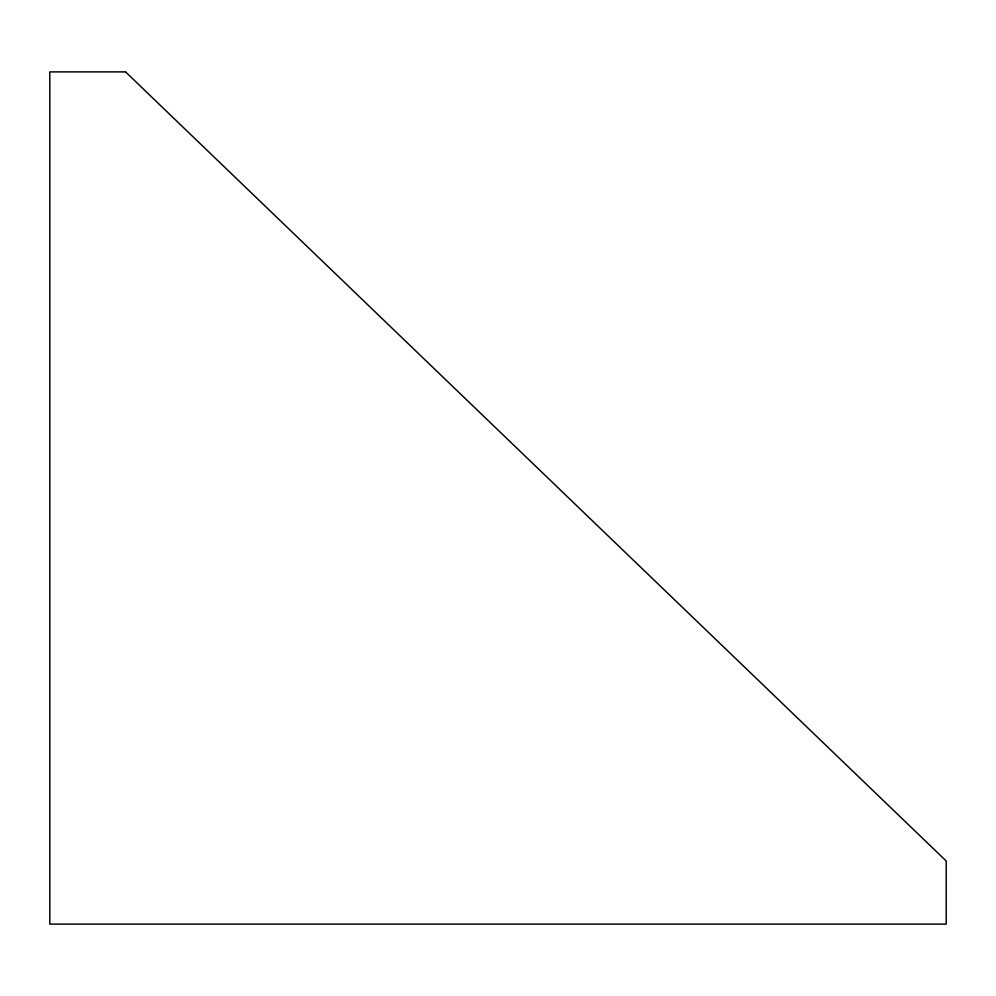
<?xml version="1.0" encoding="UTF-8"?>
<svg xmlns="http://www.w3.org/2000/svg" width="996" height="996" viewBox="0 0 996 996"><rect width="100%" height="100%" fill="white"/><g stroke="black" fill="none" stroke-linecap="round" stroke-linejoin="round"><path stroke-width="1.49" d="M125.558 71.899L49.8 71.899L49.8 924.101L946.2 924.101L946.2 860.98L125.558 71.899"/></g></svg>
